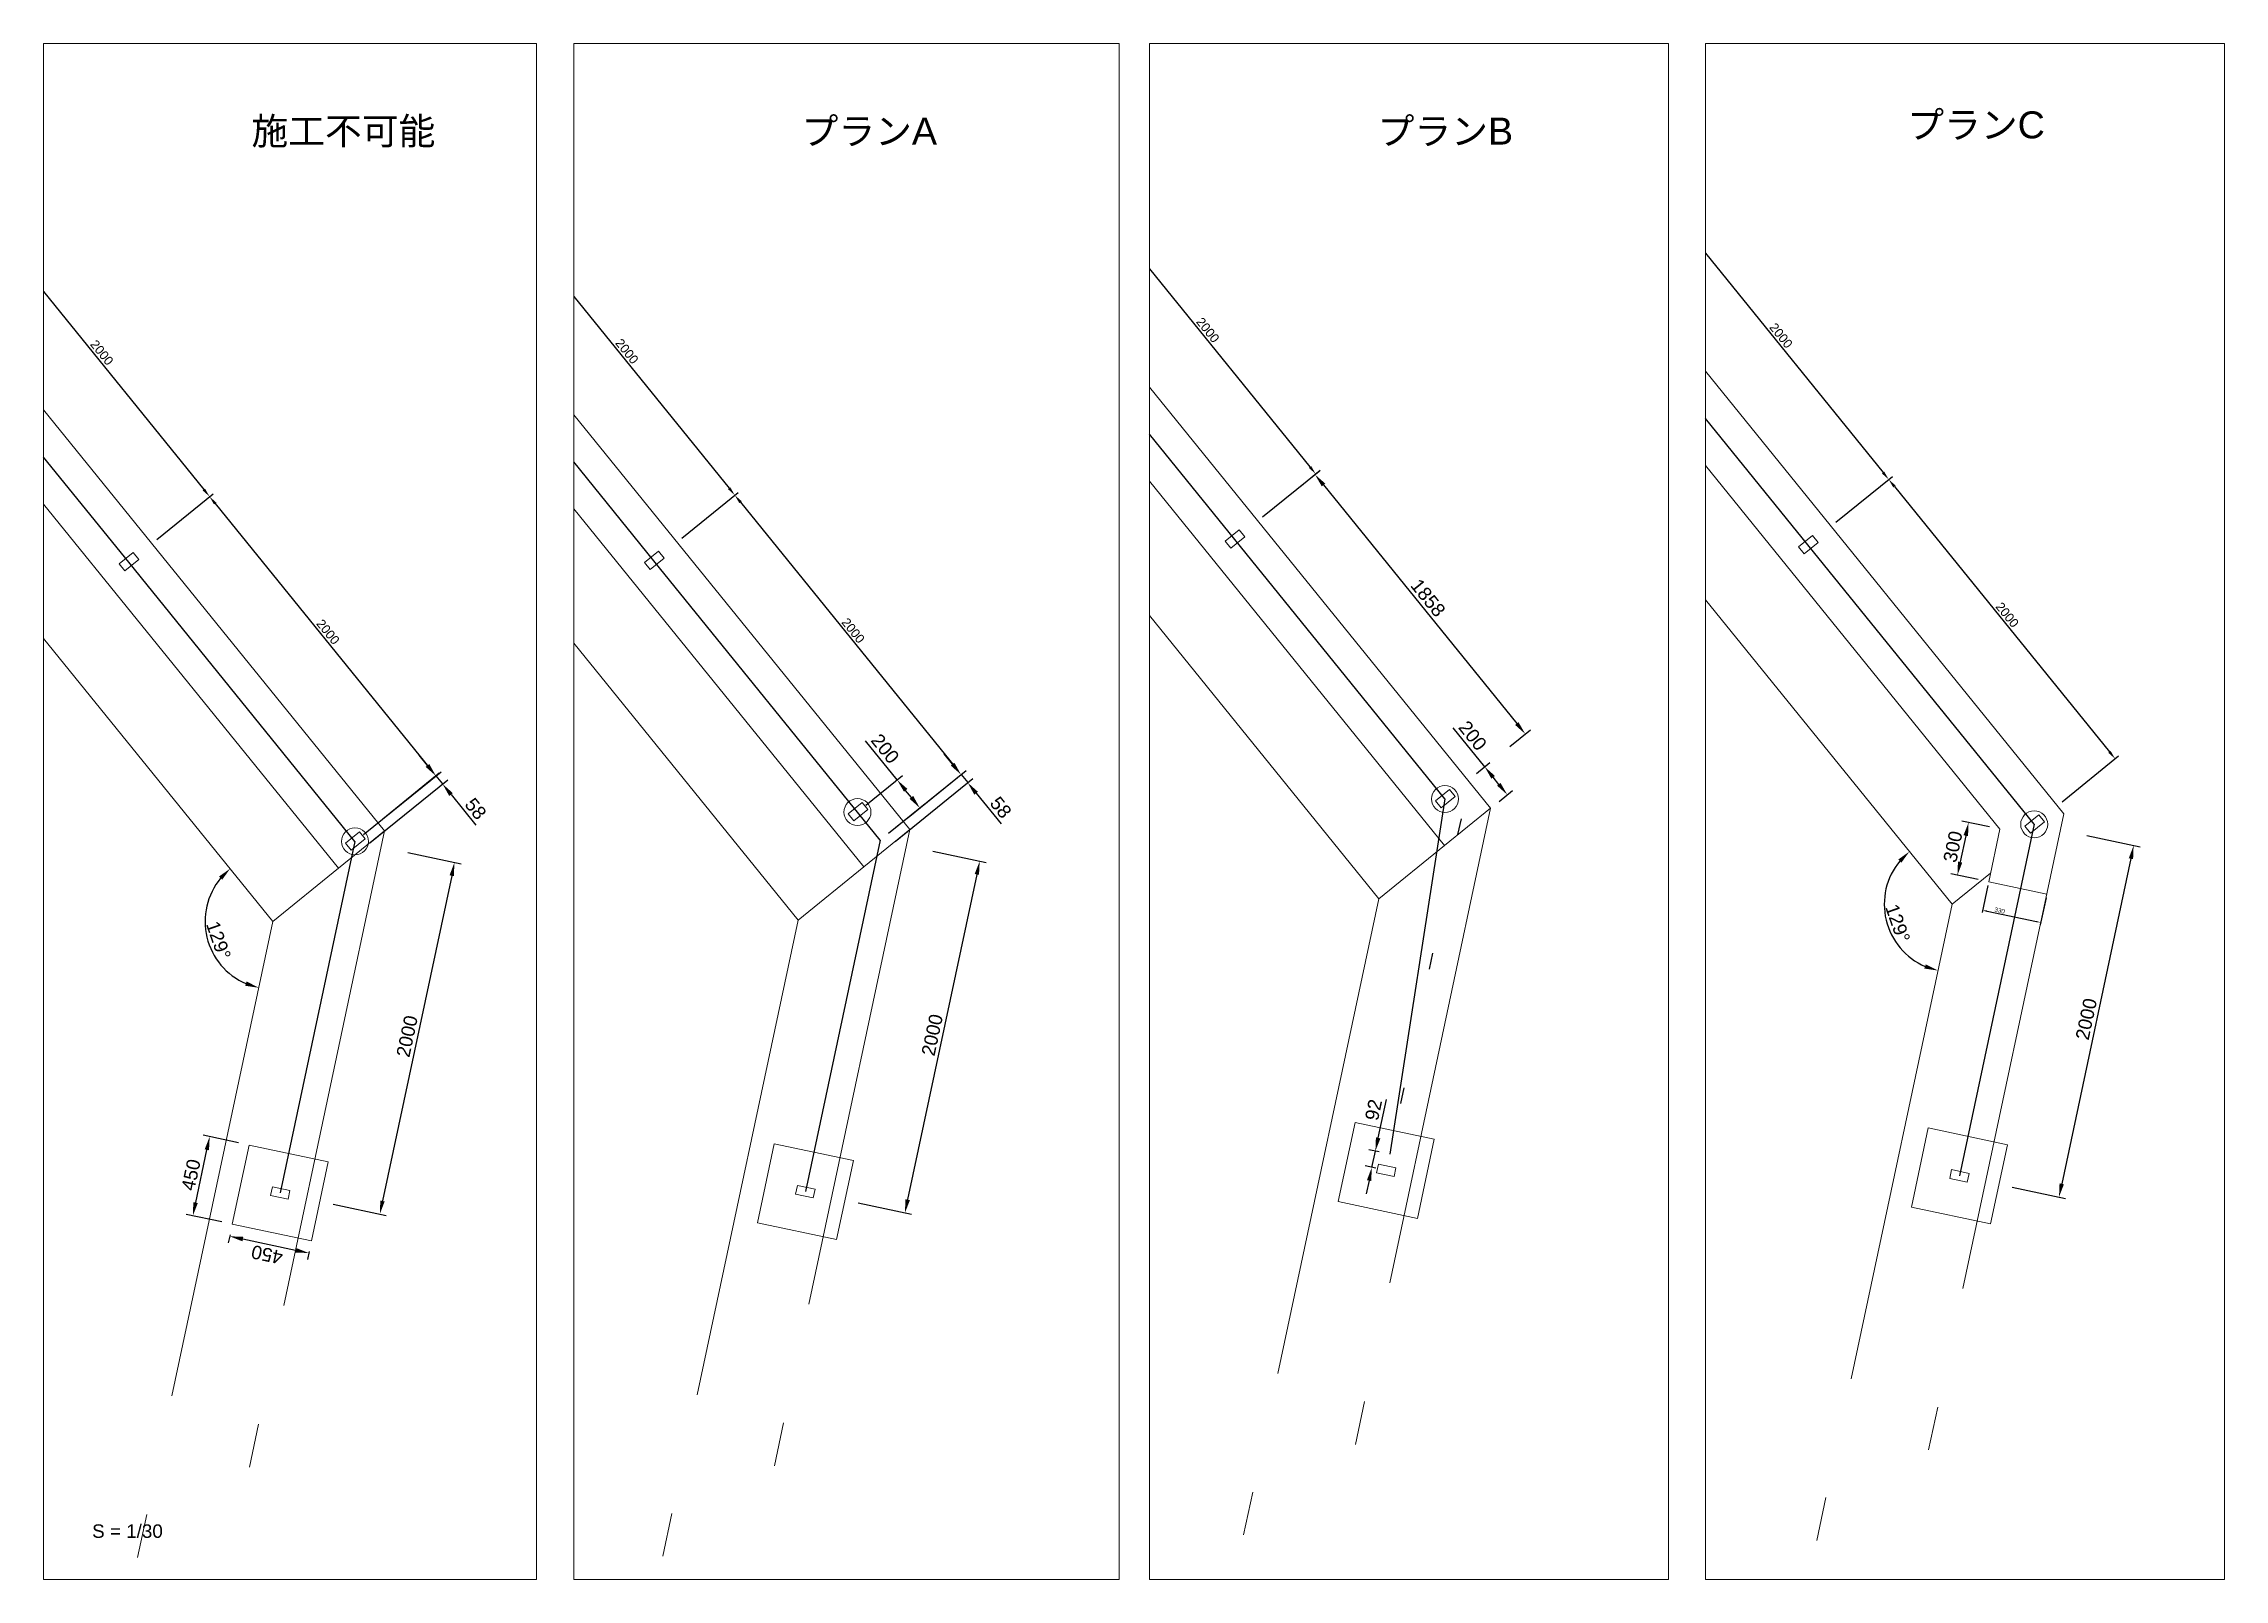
# Paper-space layout 'A3 角' of a CAD drawing. Header units: millimetres. Extents: x 2 to 406, y 0 to 285.
# The model-space entities are those that its viewports show. They can reach past a viewport. Long polylines and large blocks are cut down to what shows.
import ezdxf

# ---------------------------------------------------------------- set-up
doc = ezdxf.new("R2010")
doc.units = ezdxf.units.MM
doc.header["$LTSCALE"] = 0.25
doc.linetypes.add('ACAD_ISO02W100', pattern=[15, 12, -3])
doc.linetypes.add('ACAD_ISO07W100', pattern=[3, 0, -3])
for name, color, linetype, lineweight in [('1-main', 7, 'Continuous', 9), ('2-DIMS', 8, 'Continuous', 9), ('5-detailframe', 1, 'Continuous', 20)]:
    doc.layers.add(name, color=color, linetype=linetype, lineweight=lineweight)
doc.styles.add('Annotative', font='arial.ttf')
doc.styles.get("Standard").update_dxf_attribs({"font": 'arial.ttf'})
doc.dimstyles.new('Annotative in mm', dxfattribs={"dimscale": 0, "dimtxt": 2.5, "dimasz": 2.5, "dimexe": 1.25, "dimexo": 2, "dimtad": 1, "dimdec": 0, "dimdsep": 46, "dimtxsty": 'Standard', "dimcen": 2.5, "dimadec": 0, "dimazin": 0, "dimtfac": 1, "dimtdec": 0, "dimtmove": 0, "dimatfit": 3, "dimfxl": 1, "dimarcsym": 0})

# ---------------------------------------------------------------- blocks, each defined once
blk = doc.blocks.new('*D175')
at = {"layer": '2-DIMS', "color": 0, "lineweight": -2, "transparency": 16777216}
for p, q in [((61078, 1341), (61392, 1595)), ((61404, 1540), (62600, 64)), ((62336, -214), (62650, 41))]:
    blk.add_line(p, q, dxfattribs=at)
at = {"layer": '2-DIMS', "color": 0, "transparency": 16777216}
for points in [[(61410, 1545), (61397, 1535), (61372, 1579)], [(62606, 69), (62593, 58), (62631, 25)]]:
    blk.add_solid(points, dxfattribs=at)
at = {"layer": 'Defpoints', "color": 0, "transparency": 16777216}
for p in [(60922, 1215), (62631, 25), (62181, -340)]:
    blk.add_point(p, dxfattribs=at)
at = {"layer": '2-DIMS', "color": 0, "transparency": 16777216, "insert": (62031, 826), "char_height": 50, "attachment_point": 5, "rotation": 309}
blk.add_mtext('2000', dxfattribs=at)
blk = doc.blocks.new('*D176')
at = {"layer": '2-DIMS', "color": 0, "lineweight": -2, "transparency": 16777216}
for p, q in [((59819, 2895), (60133, 3149)), ((60145, 3095), (61341, 1618)), ((61078, 1341), (61392, 1595))]:
    blk.add_line(p, q, dxfattribs=at)
at = {"layer": '2-DIMS', "color": 0, "transparency": 16777216}
for points in [[(60152, 3100), (60139, 3089), (60114, 3133)], [(61347, 1623), (61334, 1613), (61372, 1579)]]:
    blk.add_solid(points, dxfattribs=at)
at = {"layer": 'Defpoints', "color": 0, "transparency": 16777216}
for p in [(59664, 2769), (61372, 1579), (60922, 1215)]:
    blk.add_point(p, dxfattribs=at)
at = {"layer": '2-DIMS', "color": 0, "transparency": 16777216, "insert": (60773, 2380), "char_height": 50, "attachment_point": 5, "rotation": 309}
blk.add_mtext('2000', dxfattribs=at)
blk = doc.blocks.new('*D177')
at = {"layer": '2-DIMS', "color": 0, "lineweight": -2, "transparency": 16777216}
for p, q in [((62474, -402), (62771, -465)), ((62719, -531), (62334, -2340)), ((62059, -2358), (62355, -2421))]:
    blk.add_line(p, q, dxfattribs=at)
at = {"layer": '2-DIMS', "color": 0, "transparency": 16777216}
for points in [[(62707, -528), (62731, -533), (62734, -457)], [(62322, -2338), (62346, -2343), (62319, -2414)]]:
    blk.add_solid(points, dxfattribs=at)
at = {"layer": 'Defpoints', "color": 0, "transparency": 16777216}
for p in [(62181, -340), (61765, -2296), (62319, -2414)]:
    blk.add_point(p, dxfattribs=at)
at = {"layer": '2-DIMS', "color": 0, "transparency": 16777216, "insert": (62471, -1424), "char_height": 75, "attachment_point": 5, "rotation": 78}
blk.add_mtext('2000', dxfattribs=at)
blk = doc.blocks.new('*D178')
at = {"layer": '2-DIMS', "color": 0, "lineweight": -2, "transparency": 16777216}
for p, q in [((61295, -2349), (61357, -2056)), ((61533, -2017), (61336, -1975)), ((61440, -2457), (61242, -2415))]:
    blk.add_line(p, q, dxfattribs=at)
at = {"layer": '2-DIMS', "color": 0, "transparency": 16777216}
for points in [[(61345, -2053), (61369, -2058), (61373, -1982)], [(61282, -2347), (61307, -2352), (61279, -2423)]]:
    blk.add_solid(points, dxfattribs=at)
at = {"layer": 'Defpoints', "color": 0, "transparency": 16777216}
for p in [(61373, -1982), (61592, -2029), (61498, -2469)]:
    blk.add_point(p, dxfattribs=at)
at = {"layer": '2-DIMS', "color": 0, "transparency": 16777216, "insert": (61269, -2195), "char_height": 75, "attachment_point": 5, "rotation": 78}
blk.add_mtext('450', dxfattribs=at)
blk = doc.blocks.new('*D179')
at = {"layer": '2-DIMS', "color": 0, "lineweight": -2, "transparency": 16777216}
for p, q in [((61486, -2528), (61476, -2573)), ((61557, -2552), (61851, -2615)), ((61926, -2621), (61916, -2667))]:
    blk.add_line(p, q, dxfattribs=at)
at = {"layer": '2-DIMS', "color": 0, "transparency": 16777216}
for points in [[(61555, -2565), (61560, -2540), (61484, -2537)], [(61848, -2627), (61853, -2602), (61924, -2630)]]:
    blk.add_solid(points, dxfattribs=at)
at = {"layer": 'Defpoints', "color": 0, "transparency": 16777216}
for p in [(61498, -2469), (61924, -2630), (61938, -2563)]:
    blk.add_point(p, dxfattribs=at)
at = {"layer": '2-DIMS', "color": 0, "transparency": 16777216, "insert": (61692, -2639), "char_height": 75, "attachment_point": 5, "rotation": 168}
blk.add_mtext('450', dxfattribs=at)
blk = doc.blocks.new('*D180')
at = {"layer": '2-DIMS', "color": 0, "lineweight": -2, "transparency": 16777216}
blk.add_arc((61724, -785), 377, 140.4105, 246.5895, dxfattribs=at)
at = {"layer": '2-DIMS', "color": 0, "transparency": 16777216}
for points in [[(61425, -535), (61442, -553), (61487, -491)], [(61578, -1119), (61570, -1143), (61646, -1154)]]:
    blk.add_solid(points, dxfattribs=at)
at = {"layer": 'Defpoints', "color": 0, "transparency": 16777216}
for p in [(58102, 3688), (61351, -732), (61724, -785), (61724, -785), (60972, -4324)]:
    blk.add_point(p, dxfattribs=at)
at = {"layer": '2-DIMS', "color": 0, "transparency": 16777216, "insert": (61422, -890), "char_height": 75, "attachment_point": 5, "rotation": 289.2373}
blk.add_mtext('129°', dxfattribs=at)
blk = doc.blocks.new('*D187')
at = {"layer": '2-DIMS', "color": 0, "lineweight": -2, "transparency": 16777216}
for p, q in [((62584, 83), (62537, 141)), ((62228, -302), (62660, 48)), ((62264, -347), (62697, 3)), ((62631, 25), (62668, -20)), ((62715, -79), (62853, -250))]:
    blk.add_line(p, q, dxfattribs=at)
at = {"layer": '2-DIMS', "color": 0, "transparency": 16777216}
for points in [[(62594, 91), (62574, 75), (62631, 25)], [(62725, -71), (62705, -87), (62668, -20)]]:
    blk.add_solid(points, dxfattribs=at)
at = {"layer": 'Defpoints', "color": 0, "transparency": 16777216}
for p in [(62668, -20), (62181, -340), (62218, -385)]:
    blk.add_point(p, dxfattribs=at)
at = {"layer": '2-DIMS', "color": 0, "transparency": 16777216, "insert": (62852, -158), "char_height": 75, "attachment_point": 5, "rotation": 309}
blk.add_mtext('58', dxfattribs=at)
blk = doc.blocks.new('*D196')
at = {"layer": '2-DIMS', "color": 0, "lineweight": -2, "transparency": 16777216}
for p, q in [((67075, 1770), (67389, 2024)), ((67401, 1969), (68597, 493)), ((68334, 215), (68648, 470))]:
    blk.add_line(p, q, dxfattribs=at)
at = {"layer": '2-DIMS', "color": 0, "transparency": 16777216}
for points in [[(67408, 1975), (67395, 1964), (67370, 2008)], [(68603, 498), (68590, 487), (68628, 454)]]:
    blk.add_solid(points, dxfattribs=at)
at = {"layer": 'Defpoints', "color": 0, "transparency": 16777216}
for p in [(66920, 1644), (68628, 454), (68178, 89)]:
    blk.add_point(p, dxfattribs=at)
at = {"layer": '2-DIMS', "color": 0, "transparency": 16777216, "insert": (68028, 1255), "char_height": 50, "attachment_point": 5, "rotation": 309}
blk.add_mtext('2000', dxfattribs=at)
blk = doc.blocks.new('*D197')
at = {"layer": '2-DIMS', "color": 0, "lineweight": -2, "transparency": 16777216}
for p, q in [((65816, 3324), (66130, 3578)), ((66142, 3524), (67338, 2047)), ((67075, 1770), (67389, 2024))]:
    blk.add_line(p, q, dxfattribs=at)
at = {"layer": '2-DIMS', "color": 0, "transparency": 16777216}
for points in [[(66149, 3529), (66136, 3518), (66111, 3562)], [(67345, 2052), (67332, 2042), (67370, 2008)]]:
    blk.add_solid(points, dxfattribs=at)
at = {"layer": 'Defpoints', "color": 0, "transparency": 16777216}
for p in [(65661, 3198), (67370, 2008), (66920, 1644)]:
    blk.add_point(p, dxfattribs=at)
at = {"layer": '2-DIMS', "color": 0, "transparency": 16777216, "insert": (66770, 2809), "char_height": 50, "attachment_point": 5, "rotation": 309}
blk.add_mtext('2000', dxfattribs=at)
blk = doc.blocks.new('*D198')
at = {"layer": '2-DIMS', "color": 0, "lineweight": -2, "transparency": 16777216}
for p, q in [((68472, 27), (68768, -36)), ((68716, -102), (68331, -1911)), ((68056, -1929), (68353, -1992))]:
    blk.add_line(p, q, dxfattribs=at)
at = {"layer": '2-DIMS', "color": 0, "transparency": 16777216}
for points in [[(68704, -99), (68728, -104), (68732, -28)], [(68319, -1909), (68344, -1914), (68316, -1985)]]:
    blk.add_solid(points, dxfattribs=at)
at = {"layer": 'Defpoints', "color": 0, "transparency": 16777216}
for p in [(68178, 89), (67762, -1867), (68316, -1985)]:
    blk.add_point(p, dxfattribs=at)
at = {"layer": '2-DIMS', "color": 0, "transparency": 16777216, "insert": (68468, -995), "char_height": 75, "attachment_point": 5, "rotation": 78}
blk.add_mtext('2000', dxfattribs=at)
blk = doc.blocks.new('*D194')
at = {"layer": '2-DIMS', "color": 0, "lineweight": -2, "transparency": 16777216}
for p, q in [((68581, 512), (68534, 570)), ((68225, 127), (68657, 477)), ((68262, 82), (68694, 432)), ((68628, 454), (68665, 409)), ((68712, 350), (68851, 179))]:
    blk.add_line(p, q, dxfattribs=at)
at = {"layer": '2-DIMS', "color": 0, "transparency": 16777216}
for points in [[(68591, 520), (68571, 504), (68628, 454)], [(68722, 358), (68702, 342), (68665, 409)]]:
    blk.add_solid(points, dxfattribs=at)
at = {"layer": 'Defpoints', "color": 0, "transparency": 16777216}
for p in [(68665, 409), (68178, 89), (68215, 44)]:
    blk.add_point(p, dxfattribs=at)
at = {"layer": '2-DIMS', "color": 0, "transparency": 16777216, "insert": (68849, 271), "char_height": 75, "attachment_point": 5, "rotation": 309}
blk.add_mtext('58', dxfattribs=at)
blk = doc.blocks.new('*D199')
at = {"layer": '2-DIMS', "color": 0, "lineweight": -2, "transparency": 16777216}
for p, q in [((68273, 424), (68097, 641)), ((68099, 283), (68302, 448)), ((68352, 327), (68320, 366)), ((68225, 127), (68428, 292))]:
    blk.add_line(p, q, dxfattribs=at)
at = {"layer": '2-DIMS', "color": 0, "transparency": 16777216}
for points in [[(68330, 374), (68311, 358), (68273, 424)], [(68362, 335), (68342, 319), (68399, 268)]]:
    blk.add_solid(points, dxfattribs=at)
at = {"layer": 'Defpoints', "color": 0, "transparency": 16777216}
for p in [(68052, 245), (68399, 268), (68178, 89)]:
    blk.add_point(p, dxfattribs=at)
at = {"layer": '2-DIMS', "color": 0, "transparency": 16777216, "insert": (68206, 598), "char_height": 75, "attachment_point": 5, "rotation": 309}
blk.add_mtext('200', dxfattribs=at)
blk = doc.blocks.new('*D201')
at = {"layer": '2-DIMS', "color": 0, "lineweight": -2, "transparency": 16777216}
for p, q in [((73836, -1472), (73882, -1258)), ((73842, -1550), (73784, -1538)), ((73801, -1636), (73821, -1545)), ((73823, -1640), (73765, -1628)), ((73786, -1709), (73770, -1783))]:
    blk.add_line(p, q, dxfattribs=at)
at = {"layer": '2-DIMS', "color": 0, "transparency": 16777216}
for points in [[(73824, -1469), (73849, -1475), (73821, -1545)], [(73774, -1707), (73798, -1712), (73801, -1636)]]:
    blk.add_solid(points, dxfattribs=at)
at = {"layer": 'Defpoints', "color": 0, "transparency": 16777216}
for p in [(73821, -1545), (73901, -1562), (73881, -1653)]:
    blk.add_point(p, dxfattribs=at)
at = {"layer": '2-DIMS', "color": 0, "transparency": 16777216, "insert": (73811, -1316), "char_height": 75, "attachment_point": 5, "rotation": 77.9756}
blk.add_mtext('92', dxfattribs=at)
blk = doc.blocks.new('*D202')
at = {"layer": '2-DIMS', "color": 0, "lineweight": -2, "transparency": 16777216}
for p, q in [((73400, 2150), (73514, 2243)), ((73532, 2161), (74607, 833)), ((74569, 706), (74684, 799))]:
    blk.add_line(p, q, dxfattribs=at)
at = {"layer": '2-DIMS', "color": 0, "transparency": 16777216}
for points in [[(73542, 2169), (73523, 2153), (73485, 2219)], [(74617, 841), (74598, 826), (74655, 775)]]:
    blk.add_solid(points, dxfattribs=at)
at = {"layer": 'Defpoints', "color": 0, "transparency": 16777216}
for p in [(73167, 1962), (74655, 775), (74336, 517)]:
    blk.add_point(p, dxfattribs=at)
at = {"layer": '2-DIMS', "color": 0, "transparency": 16777216, "insert": (74114, 1533), "char_height": 75, "attachment_point": 5, "rotation": 309}
blk.add_mtext('1858', dxfattribs=at)
blk = doc.blocks.new('*D203')
at = {"layer": '2-DIMS', "color": 0, "lineweight": -2, "transparency": 16777216}
for p, q in [((71935, 3538), (72249, 3792)), ((72261, 3738), (73457, 2261)), ((73194, 1984), (73508, 2238))]:
    blk.add_line(p, q, dxfattribs=at)
at = {"layer": '2-DIMS', "color": 0, "transparency": 16777216}
for points in [[(72268, 3743), (72255, 3732), (72230, 3776)], [(73464, 2266), (73451, 2256), (73489, 2222)]]:
    blk.add_solid(points, dxfattribs=at)
at = {"layer": 'Defpoints', "color": 0, "transparency": 16777216}
for p in [(71780, 3412), (73489, 2222), (73039, 1858)]:
    blk.add_point(p, dxfattribs=at)
at = {"layer": '2-DIMS', "color": 0, "transparency": 16777216, "insert": (72889, 3023), "char_height": 50, "attachment_point": 5, "rotation": 309}
blk.add_mtext('2000', dxfattribs=at)
blk = doc.blocks.new('*D204')
at = {"layer": '2-DIMS', "color": 0, "lineweight": -2, "transparency": 16777216}
for p, q in [((74429, 593), (74253, 810)), ((74383, 555), (74458, 616)), ((74508, 495), (74476, 535)), ((74509, 400), (74584, 461))]:
    blk.add_line(p, q, dxfattribs=at)
at = {"layer": '2-DIMS', "color": 0, "transparency": 16777216}
for points in [[(74486, 542), (74466, 527), (74429, 593)], [(74517, 503), (74498, 488), (74555, 437)]]:
    blk.add_solid(points, dxfattribs=at)
at = {"layer": 'Defpoints', "color": 0, "transparency": 16777216}
for p in [(74336, 518), (74555, 437), (74462, 362)]:
    blk.add_point(p, dxfattribs=at)
at = {"layer": '2-DIMS', "color": 0, "transparency": 16777216, "insert": (74362, 766), "char_height": 75, "attachment_point": 5, "rotation": 309}
blk.add_mtext('200', dxfattribs=at)
blk = doc.blocks.new('*D218')
at = {"layer": '2-DIMS', "color": 0, "lineweight": -2, "transparency": 16777216}
for p, q in [((77479, 3068), (77658, 3213)), ((77854, 3050), (77681, 3264)), ((77598, 2842), (77425, 3056))]:
    blk.add_line(p, q, dxfattribs=at)
at = {"layer": '2-DIMS', "color": 0, "transparency": 16777216}
for points in [[(77653, 3219), (77663, 3207), (77697, 3244)], [(77474, 3075), (77484, 3062), (77440, 3037)]]:
    blk.add_solid(points, dxfattribs=at)
at = {"layer": 'Defpoints', "color": 0, "transparency": 16777216}
for p in [(77697, 3244), (77880, 3019), (77623, 2811)]:
    blk.add_point(p, dxfattribs=at)
at = {"layer": '2-DIMS', "color": 0, "transparency": 16777216, "insert": (77545, 3170), "char_height": 50, "attachment_point": 5, "rotation": 39}
blk.add_mtext('330', dxfattribs=at)
blk = doc.blocks.new('*D215')
at = {"layer": '2-DIMS', "color": 0, "lineweight": -2, "transparency": 16777216}
for p, q in [((78576, 2215), (78890, 2469)), ((78902, 2414), (80098, 938)), ((79834, 660), (80148, 915))]:
    blk.add_line(p, q, dxfattribs=at)
at = {"layer": '2-DIMS', "color": 0, "transparency": 16777216}
for points in [[(78908, 2420), (78895, 2409), (78870, 2453)], [(80104, 943), (80091, 933), (80129, 899)]]:
    blk.add_solid(points, dxfattribs=at)
at = {"layer": 'Defpoints', "color": 0, "transparency": 16777216}
for p in [(78420, 2089), (80129, 899), (79679, 535)]:
    blk.add_point(p, dxfattribs=at)
at = {"layer": '2-DIMS', "color": 0, "transparency": 16777216, "insert": (79529, 1700), "char_height": 50, "attachment_point": 5, "rotation": 309}
blk.add_mtext('2000', dxfattribs=at)
blk = doc.blocks.new('*D216')
at = {"layer": '2-DIMS', "color": 0, "lineweight": -2, "transparency": 16777216}
for p, q in [((77317, 3769), (77631, 4023)), ((77643, 3969), (78839, 2492)), ((78576, 2215), (78890, 2469))]:
    blk.add_line(p, q, dxfattribs=at)
at = {"layer": '2-DIMS', "color": 0, "transparency": 16777216}
for points in [[(77650, 3974), (77637, 3964), (77612, 4008)], [(78845, 2497), (78832, 2487), (78870, 2453)]]:
    blk.add_solid(points, dxfattribs=at)
at = {"layer": 'Defpoints', "color": 0, "transparency": 16777216}
for p in [(77162, 3643), (78870, 2453), (78420, 2089)]:
    blk.add_point(p, dxfattribs=at)
at = {"layer": '2-DIMS', "color": 0, "transparency": 16777216, "insert": (78271, 3254), "char_height": 50, "attachment_point": 5, "rotation": 309}
blk.add_mtext('2000', dxfattribs=at)
blk = doc.blocks.new('*D217')
at = {"layer": '2-DIMS', "color": 0, "lineweight": -2, "transparency": 16777216}
for p, q in [((79972, 472), (80269, 409)), ((80217, 344), (79832, -1466)), ((79557, -1484), (79853, -1547))]:
    blk.add_line(p, q, dxfattribs=at)
at = {"layer": '2-DIMS', "color": 0, "transparency": 16777216}
for points in [[(80205, 346), (80229, 341), (80232, 417)], [(79820, -1463), (79844, -1469), (79817, -1539)]]:
    blk.add_solid(points, dxfattribs=at)
at = {"layer": 'Defpoints', "color": 0, "transparency": 16777216}
for p in [(79679, 535), (79263, -1422), (79817, -1539)]:
    blk.add_point(p, dxfattribs=at)
at = {"layer": '2-DIMS', "color": 0, "transparency": 16777216, "insert": (79969, -549), "char_height": 75, "attachment_point": 5, "rotation": 78}
blk.add_mtext('2000', dxfattribs=at)
blk = doc.blocks.new('*D219')
at = {"layer": '2-DIMS', "color": 0, "lineweight": -2, "transparency": 16777216}
blk.add_arc((79222, 90), 377, 140.4105, 246.5895, dxfattribs=at)
at = {"layer": '2-DIMS', "color": 0, "transparency": 16777216}
for points in [[(78923, 339), (78940, 321), (78985, 383)], [(79076, -245), (79068, -268), (79144, -279)]]:
    blk.add_solid(points, dxfattribs=at)
at = {"layer": 'Defpoints', "color": 0, "transparency": 16777216}
for p in [(75600, 4562), (78849, 142), (79222, 90), (79222, 90), (78470, -3450)]:
    blk.add_point(p, dxfattribs=at)
at = {"layer": '2-DIMS', "color": 0, "transparency": 16777216, "insert": (78920, -16), "char_height": 75, "attachment_point": 5, "rotation": 289.2373}
blk.add_mtext('129°', dxfattribs=at)
blk = doc.blocks.new('*D220')
at = {"layer": '2-DIMS', "color": 0, "lineweight": -2, "transparency": 16777216}
for p, q in [((79430, 520), (79277, 553)), ((79298, 471), (79267, 325)), ((79367, 227), (79215, 259))]:
    blk.add_line(p, q, dxfattribs=at)
at = {"layer": '2-DIMS', "color": 0, "transparency": 16777216}
for points in [[(79286, 474), (79311, 469), (79314, 545)], [(79255, 327), (79279, 322), (79252, 251)]]:
    blk.add_solid(points, dxfattribs=at)
at = {"layer": 'Defpoints', "color": 0, "transparency": 16777216}
for p in [(79488, 508), (79252, 251), (79426, 214)]:
    blk.add_point(p, dxfattribs=at)
at = {"layer": '2-DIMS', "color": 0, "transparency": 16777216, "insert": (79227, 410), "char_height": 75, "attachment_point": 5, "rotation": 78}
blk.add_mtext('300', dxfattribs=at)
blk = doc.blocks.new('*D221')
at = {"layer": '2-DIMS', "color": 0, "lineweight": -2, "transparency": 16777216}
for p, q in [((79422, 195), (79390, 44)), ((79745, 126), (79713, -25)), ((79417, 51), (79691, -7))]:
    blk.add_line(p, q, dxfattribs=at)
at = {"layer": '2-DIMS', "color": 0, "transparency": 16777216}
for points in [[(79418, 55), (79416, 47), (79392, 56)], [(79692, -3), (79690, -11), (79715, -12)]]:
    blk.add_solid(points, dxfattribs=at)
at = {"layer": 'Defpoints', "color": 0, "transparency": 16777216}
for p in [(79426, 214), (79749, 146), (79715, -12)]:
    blk.add_point(p, dxfattribs=at)
at = {"layer": '2-DIMS', "color": 0, "transparency": 16777216, "insert": (79487, 55), "char_height": 25, "attachment_point": 5, "rotation": 348}
blk.add_mtext('330', dxfattribs=at)

msp = doc.modelspace()

# ---------------------------------------------------------------- linework, layer by layer
at = {"layer": '1-main'}
for p, q in [((75981.746, 5362.467), (79843.885, 593.122)), ((70600.022, 5131.312), (74462.162, 361.967)), ((64480.968, 4917.254), (68343.108, 147.909)), ((58483.747, 4488.238), (62345.887, -281.107)), ((75600.165, 4562.467), (79222.168, 89.666)), ((70218.442, 4331.312), (73840.445, -141.489)), ((64099.388, 4117.254), (67721.391, -355.547)), ((58102.167, 3688.238), (61724.17, -784.563)), ((74205.703, 154.291), (74462.162, 361.967)), ((79436.369, 263.122), (79222.168, 89.666)), ((68086.65, -59.767), (68343.108, 147.909)), ((74205.703, 154.291), (73840.445, -141.489)), ((79425.997, 214.327), (79748.786, 145.716)), ((68086.65, -59.767), (67721.391, -355.547)), ((62089.429, -488.783), (62345.887, -281.107)), ((62089.429, -488.783), (61724.17, -784.563))]:
    msp.add_line(p, q, dxfattribs=at)
at = {"layer": '1-main', "color": 8, "linetype": 'ACAD_ISO02W100'}
for p, q in [((75824.344, 5032.467), (79488.371, 507.771)), ((70442.62, 4801.312), (74205.703, 154.291)), ((64323.567, 4587.254), (68086.65, -59.767)), ((58326.346, 4158.238), (62089.429, -488.783)), ((79425.997, 214.327), (79488.371, 507.771))]:
    msp.add_line(p, q, dxfattribs=at)
at = {"layer": '1-main', "lineweight": 30}
for p, q in [((78420.329, 2088.88), (77161.688, 3643.172)), ((73038.605, 1857.725), (71779.965, 3412.017)), ((66919.551, 1643.667), (65660.911, 3197.959)), ((60922.33, 1214.651), (59663.69, 2768.943)), ((79678.969, 534.589), (78420.329, 2088.88)), ((74207.871, 413.802), (73038.605, 1857.725)), ((68178.192, 89.375), (66919.551, 1643.667)), ((62180.971, -339.641), (60922.33, 1214.651)), ((79678.969, 534.589), (79263.146, -1421.707)), ((74207.871, 413.802), (73900.678, -1562.465)), ((68178.192, 89.375), (67762.369, -1866.92)), ((62180.971, -339.641), (61765.148, -2295.936))]:
    msp.add_line(p, q, dxfattribs=at)
at = {"layer": '1-main', "linetype": 'ACAD_ISO02W100'}
for p, q in [((79843.885, 593.122), (79091.496, -2946.59)), ((74462.162, 361.967), (73709.773, -3177.745)), ((68343.108, 147.909), (67590.719, -3391.803)), ((79222.168, 89.666), (78469.779, -3450.046)), ((73840.445, -141.489), (73088.056, -3681.201)), ((62345.887, -281.107), (61593.498, -3820.819)), ((67721.391, -355.547), (66969.002, -3895.259)), ((61724.17, -784.563), (60971.781, -4324.275))]:
    msp.add_line(p, q, dxfattribs=at)
at = {"layer": '1-main', "linetype": 'ACAD_ISO07W100', "lineweight": 30}
msp.add_line((74297.246, 303.433), (73881.423, -1652.862), dxfattribs=at)
at = {"layer": '1-main'}
for points in [[(78399.267, 2040.06), (78367.801, 2078.918), (78445.516, 2141.85), (78476.982, 2102.992)], [(73017.544, 1808.905), (72986.078, 1847.762), (73063.792, 1910.694), (73095.258, 1871.837)], [(66898.49, 1594.847), (66867.024, 1633.704), (66944.739, 1696.636), (66976.205, 1657.779)], [(60901.269, 1165.831), (60869.803, 1204.688), (60947.517, 1267.62), (60978.984, 1228.763)], [(79657.908, 485.768), (79626.442, 524.626), (79704.157, 587.558), (79735.623, 548.7)], [(74186.809, 364.982), (74155.343, 403.84), (74233.058, 466.772), (74264.524, 427.914)], [(68031.267, 195.984), (67999.801, 234.841), (68077.515, 297.774), (68108.981, 258.916)], [(62159.91, -388.461), (62128.444, -349.604), (62206.158, -286.672), (62237.624, -325.529)], [(79089.843, -1154.843), (78996.283, -1595.01), (79436.449, -1688.57), (79530.009, -1248.404)], [(73708.12, -1385.999), (73614.559, -1826.165), (74054.726, -1919.725), (74148.286, -1479.559)], [(79219.436, -1386.857), (79209.041, -1435.765), (79306.856, -1456.556), (79317.251, -1407.649)], [(67589.066, -1600.057), (67495.505, -2040.223), (67935.672, -2133.783), (68029.232, -1693.617)], [(73837.713, -1618.013), (73827.318, -1666.92), (73925.132, -1687.711), (73935.528, -1638.804)], [(67718.659, -1832.071), (67708.264, -1880.978), (67806.078, -1901.769), (67816.474, -1852.862)], [(61591.845, -2029.073), (61498.284, -2469.239), (61938.451, -2562.8), (62032.011, -2122.633)], [(61721.438, -2261.087), (61711.043, -2309.994), (61808.857, -2330.785), (61819.253, -2281.878)]]:
    msp.add_lwpolyline(points, close=True, dxfattribs=at)
for centre in [(79678.969, 534.589), (74207.871, 413.802), (68052.13, 245.048), (62180.971, -339.641)]:
    msp.add_circle(centre, 75, dxfattribs=at)

# ---------------------------------------------------------------- dimensions: what is measured, and where the dimension line sits
at = {"layer": '2-DIMS'}
for base, line1, line2, picture, middle in [((78848.617, 142.165), ((79222.168, 89.666), (78469.779, -3450.046)), ((75600.165, 4562.467), (79222.168, 89.666)), '*D219', (78866.009, -34.621)), ((61350.619, -732.064), ((61724.17, -784.563), (60971.781, -4324.275)), ((58102.167, 3688.238), (61724.17, -784.563)), '*D180', (61368.011, -908.851))]:
    dim = msp.add_angular_dim_2l(base=base, line1=line1, line2=line2, dimstyle='Annotative in mm', dxfattribs=at)
    dim.commit()
    dim.dimension.update_dxf_attribs({"geometry": picture, "text_midpoint": middle, "dimtype": 162})
for p1, p2, distance, picture, middle in [((77161.688, 3643.172), (78420.329, 2088.88), 579.131, '*D216', (78270.631, 3254.417)), ((71779.965, 3412.017), (73038.605, 1857.725), 579.131, '*D203', (72888.908, 3023.262)), ((65660.911, 3197.959), (66919.551, 1643.667), 579.131, '*D197', (66769.854, 2809.204)), ((59663.69, 2768.943), (60922.33, 1214.651), 579.131, '*D176', (60772.633, 2380.188)), ((78420.329, 2088.88), (79678.969, 534.589), 579.131, '*D215', (79529.272, 1700.126)), ((73166.834, 1961.563), (74336.298, 517.396), 409.599, '*D202', (74114.215, 1533.147)), ((66919.551, 1643.667), (68178.192, 89.375), 579.131, '*D196', (68028.495, 1254.912)), ((60922.33, 1214.651), (62180.971, -339.641), 579.131, '*D175', (62031.274, 825.896)), ((79678.969, 534.589), (79263.146, -1421.707), 565.82, '*D217', (79968.717, -549.34)), ((68178.192, 89.375), (67762.369, -1866.92), 565.82, '*D198', (68467.94, -994.553)), ((62180.971, -339.641), (61765.148, -2295.936), 565.82, '*D177', (62470.719, -1423.569))]:
    dim = msp.add_aligned_dim(p1=p1, p2=p2, distance=distance, dimstyle='Annotative in mm', override={"dimexo": 10}, dxfattribs=at)
    dim.commit()
    dim.dimension.update_dxf_attribs({"geometry": picture, "text_midpoint": middle})
for p1, p2, distance, picture, middle in [((77623.086, 2811.206), (77879.544, 3018.882), 290.297, '*D218', (77544.682, 3170.214)), ((68178.192, 89.375), (68214.879, 44.071), 579.131, '*D194', (68849.33, 271.479)), ((79488.371, 507.771), (79425.997, 214.327), -178.289, '*D220', (79226.97, 409.982)), ((62180.971, -339.641), (62217.658, -384.945), 579.131, '*D187', (62852.109, -157.537)), ((73881.423, -1652.862), (73900.678, -1562.465), 81.823, '*D201', (73811.125, -1316.324)), ((61498.284, -2469.239), (61938.451, -2562.8), -68.951, '*D179', (61692.172, -2639.26))]:
    dim = msp.add_aligned_dim(p1=p1, p2=p2, distance=distance, dimstyle='Annotative in mm', dxfattribs=at)
    dim.commit()
    dim.dimension.update_dxf_attribs({"geometry": picture, "text_midpoint": middle})
for base, p1, p2, angle, picture, middle in [((74554.975, 437.126), (74336.1, 517.64), (74462.162, 361.967), 309, '*D204', (74317.451, 730.443)), ((68399.235, 268.372), (68052.13, 245.048), (68178.192, 89.375), 309, '*D199', (68161.711, 561.689)), ((79715.168, -12.444), (79425.997, 214.327), (79748.786, 145.716), 348, '*D221', (79483.491, 36.801)), ((61372.628, -1982.477), (61498.284, -2469.239), (61591.845, -2029.073), 78, '*D178', (61324.89, -2207.065))]:
    dim = msp.add_linear_dim(base=base, p1=p1, p2=p2, angle=angle, dimstyle='Annotative in mm', dxfattribs=at)
    dim.commit()
    dim.dimension.update_dxf_attribs({"geometry": picture, "text_midpoint": middle, "dimtype": 161})

psp = doc.layouts.new('A3 角')

# ---------------------------------------------------------------- texts
at = {"layer": '1-main', "style": 'Annotative'}
for s, p in [('施工不可能', (40.03, 265.92)), ('プランA', (142.02, 265.92)), ('プランB', (248.81, 265.92)), ('プランC', (347.01, 267.08))]:
    psp.add_text(s, height=5, dxfattribs=at).set_placement(p)
at = {"layer": '1-main', "insert": (10.5, 10.01), "char_height": 2.5, "attachment_point": 1}
psp.add_mtext_dynamic_manual_height_columns('S = 1/30', width=35.3279, gutter_width=12.5, heights=[0], dxfattribs=at)

# ---------------------------------------------------------------- viewports
at = {"layer": '5-detailframe', "view_target_point": (210, 148.5)}
psp.add_viewport(center=(47.18, 142.23), size=(91.35, 284.849), view_center_point=(61609.432, -321.729), view_height=8545.4844, dxfattribs=at)
for center, size, view_center_point, view_height, status in [((150.33, 142.23), (101.1, 284.849), (67780.433, 99.969), 8545.484, 3), ((254.62, 142.23), (96.22, 284.849), (73797.569, 195.732), 8545.4841, 4), ((357.69, 142.23), (96.22, 284.849), (79083.485, 457.519), 8545.484, 5)]:
    psp.add_viewport(center=center, size=size, view_center_point=view_center_point, view_height=view_height, status=status, dxfattribs=at)

doc.saveas('drawing.dxf')
